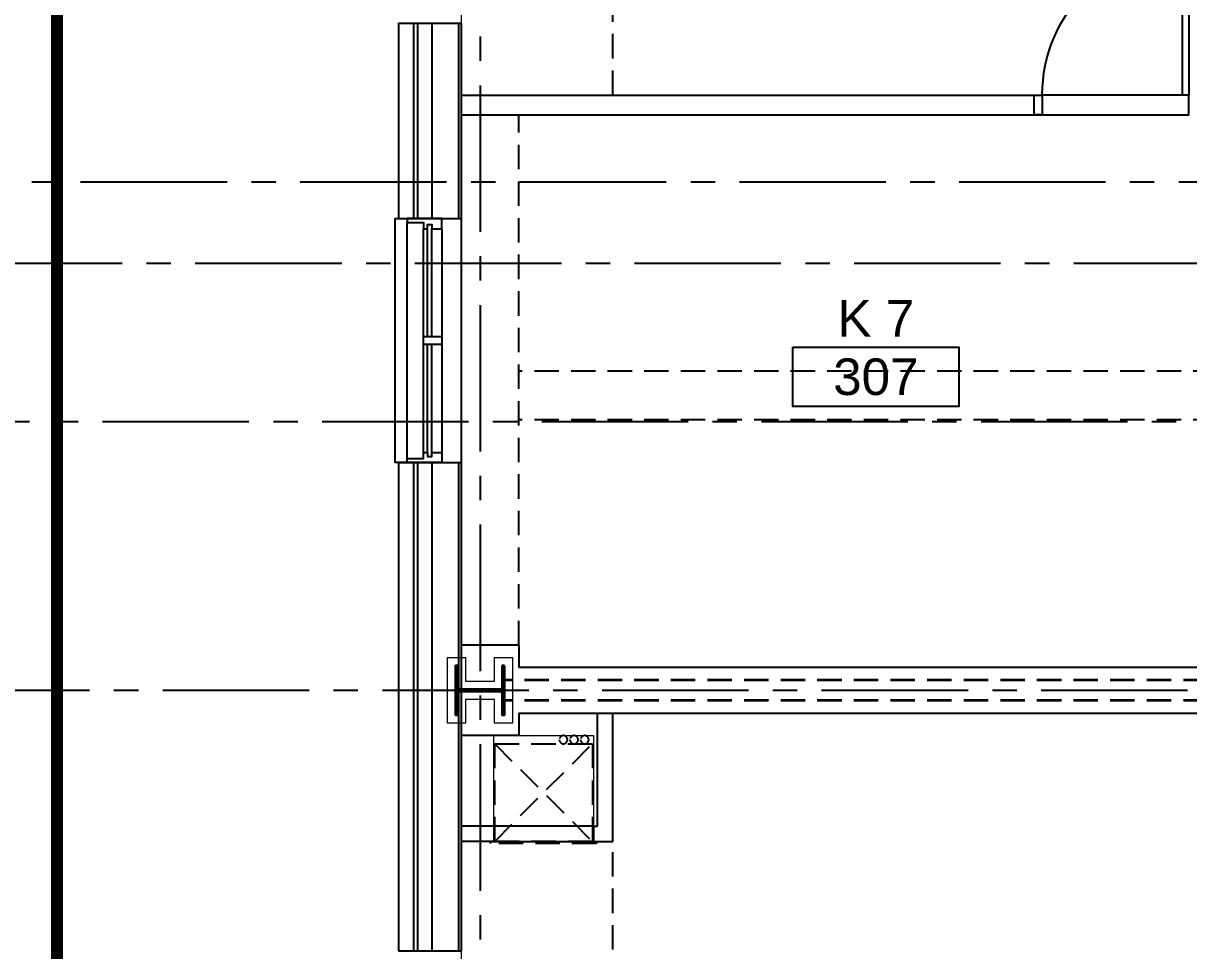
# Model space of a CAD drawing. Header units: inches. Extents: x 18000 to 22048, y 0 to 3165.
# Drawn here: x 18239.7 to 18526.3, y 1053.3 to 1281.3 of the extents above; entities that cross this region are included whole.
import ezdxf
from ezdxf.enums import TextEntityAlignment as Align

# ---------------------------------------------------------------- set-up
doc = ezdxf.new("R2010")
doc.units = ezdxf.units.IN
doc.header["$LTSCALE"] = 48
doc.header["$MEASUREMENT"] = 0
for name, pattern in [('CENTER2', [1.125, 0.75, -0.125, 0.125, -0.125]), ('HIDDEN', [0.375, 0.25, -0.125]), ('HIDDEN2', [0.1875, 0.125, -0.0625]), ('PHANTOM2', [1.25, 0.625, -0.125, 0.125, -0.125, 0.125, -0.125])]:
    doc.linetypes.add(name, pattern=pattern)
for name, color, linetype in [('_0_Objects', 8, 'Continuous'), ('A-Door', 8, 'Continuous'), ('A-Door-Head', 8, 'Continuous'), ('A-Flor-Soffit', 8, 'HIDDEN2'), ('A-Glaz', 8, 'Continuous'), ('A-Glaz-Sill', 8, 'Continuous'), ('A-Grid(3-32)', 8, 'CENTER2'), ('A-HVAC', 8, 'HIDDEN2'), ('A-Site-Property', 8, 'PHANTOM2'), ('A-Tag-Rm(3-32)', 8, 'Continuous'), ('A-Wall-Full', 8, 'Continuous'), ('A-Wall-Hatch', 8, 'Continuous')]:
    doc.layers.add(name, color=color, linetype=linetype)
for name, color, linetype, lineweight in [('A-Detl-Hatch', 8, 'Continuous', 18), ('S-Detl-Hatch', 8, 'Continuous', 18), ('S-Detl-Wide', 8, 'Continuous', 35)]:
    doc.layers.add(name, color=color, linetype=linetype, lineweight=lineweight)
doc.layers.add('G-Anno-Nplt', color=8, linetype='Continuous', lineweight=18, plot=False)
doc.styles.get("Standard").update_dxf_attribs({"font": 'arial.ttf'})

# ---------------------------------------------------------------- blocks, each defined once
blk = doc.blocks.new('EXTERIOR WINDOW')
at = {"layer": 'A-Glaz'}
for p, q in [((3829.83, -10349.67), (3856.33, -10349.67)), ((3858.33, -10349.67), (3884.83, -10349.67)), ((3829.83, -10350.67), (3856.33, -10350.67)), ((3829.83, -10351.67), (3884.83, -10351.67)), ((3858.33, -10350.67), (3884.83, -10350.67))]:
    blk.add_line(p, q, dxfattribs=at)
for points in [[(3829.83, -10349.67), (3829.83, -10347.17), (3827.33, -10347.17), (3827.33, -10355.67), (3828.33, -10355.67), (3828.33, -10351.67), (3829.83, -10351.67), (3829.83, -10350.67), (3828.83, -10350.67), (3828.83, -10349.67), (3829.83, -10349.67)], [(3884.83, -10349.67), (3884.83, -10347.17), (3887.33, -10347.17), (3887.33, -10355.67), (3886.33, -10355.67), (3886.33, -10351.67), (3884.83, -10351.67), (3884.83, -10350.67), (3885.83, -10350.67), (3885.83, -10349.67), (3884.83, -10349.67)]]:
    blk.add_lwpolyline(points, dxfattribs=at)
blk.add_lwpolyline([(3858.33, -10347.17), (3856.33, -10347.17), (3856.33, -10351.67), (3858.33, -10351.67)], close=True, dxfattribs=at)
at = {"layer": 'A-Glaz-Sill'}
for p, q in [((3887.33, -10342.42), (3827.33, -10342.42)), ((3884.83, -10347.17), (3829.83, -10347.17)), ((3828.33, -10355.67), (3886.33, -10355.67))]:
    blk.add_line(p, q, dxfattribs=at)
blk.add_lwpolyline([(3827.33, -10355.67), (3827.33, -10358.67), (3887.33, -10358.67), (3887.33, -10355.67)], dxfattribs=at)
blk = doc.blocks.new('3RD FLOOR CORE & SHELL')
at = {"layer": 'A-Wall-Full'}
for p, q in [((-3683.5, -14760.75), (-3683.5, -14808.75)), ((-3683.5, -14760.75), (-3668.13, -14760.75)), ((-3668.13, -14760.75), (-3668.13, -14808.75)), ((-3683.5, -14808.75), (-3668.13, -14808.75)), ((-3683.5, -14868.75), (-3683.5, -14988.75)), ((-3683.5, -14868.75), (-3668.13, -14868.75)), ((-3668.13, -14868.75), (-3668.13, -14988.75)), ((-3683.5, -14988.75), (-3668.13, -14988.75))]:
    blk.add_line(p, q, dxfattribs=at)
at = {"layer": 'A-Wall-Hatch'}
for p, q in [((-3679.88, -14760.75), (-3679.88, -14808.75)), ((-3678.88, -14760.75), (-3678.88, -14808.75)), ((-3675.38, -14760.75), (-3675.38, -14808.75)), ((-3668.75, -14760.75), (-3668.75, -14808.75)), ((-3679.88, -14868.75), (-3679.88, -14988.75)), ((-3678.88, -14868.75), (-3678.88, -14988.75)), ((-3675.38, -14868.75), (-3675.38, -14988.75)), ((-3668.75, -14868.75), (-3668.75, -14988.75))]:
    blk.add_line(p, q, dxfattribs=at)
at = {"xscale": -1, "rotation": 270}
blk.add_blockref('EXTERIOR WINDOW', (6674.3, -18696.08), dxfattribs=at)
blk = doc.blocks.new('*U10')
at = {"layer": 'A-Detl-Hatch'}
h = blk.add_hatch(dxfattribs=at)
h.set_pattern_fill('ANSI32', color=256, scale=6, style=0)
h.set_pattern_definition([(45, (0, -6.06), (-1.591, 1.591), []), (45, (1.0607, -6.06), (-1.591, 1.591), [])])
edge = h.paths.add_edge_path()
edge.add_line((6, -12.12), (6, -11.515))
edge.add_line((6, -11.515), (0.795, -11.515))
edge.add_arc((0.795, -10.915), 0.6, 180, 270, ccw=False)
edge.add_line((0.195, -10.915), (0.195, -1.205))
edge.add_arc((0.795, -1.205), 0.6, 90, 180, ccw=False)
edge.add_line((0.795, -0.605), (6, -0.605))
edge.add_line((6, -0.605), (6, 0))
edge.add_line((6, 0), (-6, 0))
edge.add_line((-6, 0), (-6, -0.605))
edge.add_line((-6, -0.605), (-0.795, -0.605))
edge.add_arc((-0.795, -1.205), 0.6, 0, 90, ccw=False)
edge.add_line((-0.195, -1.205), (-0.195, -10.915))
edge.add_arc((-0.795, -10.915), 0.6, 270, 360, ccw=False)
edge.add_line((-0.795, -11.515), (-6, -11.515))
edge.add_line((-6, -11.515), (-6, -12.12))
edge.add_line((-6, -12.12), (6, -12.12))
at = {"linetype": 'ByBlock'}
blk.add_lwpolyline([(6, -12.12), (6, -11.515), (0.795, -11.515, -0.4142136), (0.195, -10.915), (0.195, -1.205, -0.4142136), (0.795, -0.605), (6, -0.605), (6, 0), (-6, 0), (-6, -0.605), (-0.795, -0.605, -0.4142136), (-0.195, -1.205), (-0.195, -10.915, -0.4142136), (-0.795, -11.515), (-6, -11.515), (-6, -12.12)], format="xyb", close=True, dxfattribs=at)
blk = doc.blocks.new('W12X65')
at = {"layer": 'S-Detl-Hatch'}
blk.add_lwpolyline([(13860.59, -7310.28), (13860.59, -7305.67), (13854.79, -7305.67), (13854.79, -7298.76), (13860.59, -7298.76), (13860.59, -7294.16), (13844.59, -7294.16), (13844.59, -7298.76), (13850.4, -7298.76), (13850.4, -7305.67), (13844.59, -7305.67), (13844.59, -7310.28)], close=True, dxfattribs=at)
at = {"layer": 'S-Detl-Wide'}
blk.add_blockref('*U10', (13852.59, -7296.16), dxfattribs=at)
blk = doc.blocks.new('3RD FLOOR - STRUCTURAL GRID')
at = {"layer": 'A-Grid(3-32)'}
for p, q in [((-3663.5, -13426.01), (-3663.5, -15409.77)), ((-3869.7, -14799.75), (-113.3, -14799.75)), ((-3895.5, -14819.75), (-87.5, -14819.75)), ((-102.31, -14858.75), (-3880.69, -14858.75)), ((-87.5, -14924.75), (-3895.5, -14924.75))]:
    blk.add_line(p, q, dxfattribs=at)
at = {"layer": 'S-Detl-Wide', "linetype": 'HIDDEN2'}
for p, q in [((-3403.56, -14922.25), (-3657.44, -14922.25)), ((-3403.56, -14927.25), (-3657.44, -14927.25))]:
    blk.add_line(p, q, dxfattribs=at)
at = {"rotation": 90}
blk.add_blockref('W12X65', (-10965.72, -28777.34), dxfattribs=at)
blk = doc.blocks.new('Rm Tag')
blk.add_lwpolyline([(-0.2124, 0.0759), (0.2124, 0.0759), (0.2124, -0.0759), (-0.2124, -0.0759)], close=True)
for p in [(0, 0.2858), (0, 0.1493), (0, 0)]:
    blk.add_attdef('XXX', text='', height=0.0938).set_placement(p, align=Align.MIDDLE_CENTER)
blk = doc.blocks.new('36in door')
blk.add_lwpolyline([(-1.5, -36), (0, -36), (0, 0), (-1.5, 0)], close=True)
blk.add_arc((0, 0), 36, 180, 270)
blk = doc.blocks.new('King Suite 7- 07')
at = {"layer": 'A-Door'}
blk.add_lwpolyline([(136.24, 155.48), (138.24, 155.48), (138.24, 150.6), (136.24, 150.6)], close=True, dxfattribs=at)
at = {"layer": 'A-Door-Head'}
blk.add_lwpolyline([(174.24, 155.48), (138.24, 155.48), (138.24, 150.6), (174.24, 150.6)], close=True, dxfattribs=at)
at = {"layer": 'A-Flor-Soffit'}
for p, q in [((32.61, 155.48), (32.61, 253)), ((9.55, 20.23), (9.55, 150.6)), ((181.37, 87.6), (9.55, 87.6)), ((181.37, 75.6), (9.55, 75.6))]:
    blk.add_line(p, q, dxfattribs=at)
at = {"layer": 'A-Wall-Full'}
for p, q in [((-4.64, 155.48), (138.24, 155.48)), ((138.24, 155.48), (138.24, 150.6)), ((-4.64, 150.6), (138.24, 150.6)), ((9.55, 20.23), (-4.64, 20.23)), ((9.55, 20.23), (9.55, 14.73)), ((181.37, 14.73), (9.55, 14.73))]:
    blk.add_line(p, q, dxfattribs=at)
at = {"layer": 'G-Anno-Nplt'}
blk.add_line((-4.64, 279), (-4.64, 20.23), dxfattribs=at)
blk.add_lwpolyline([(-20.89, 125.1), (-4.64, 125.1), (-4.64, 65.11), (-20.89, 65.11)], close=True, dxfattribs=at)
at = {"layer": 'A-Door', "xscale": -1, "rotation": 180}
blk.add_blockref('36in door', (174.24, 155.48), dxfattribs=at)
blk = doc.blocks.new('HVAC UNIT NICHE')
at = {"layer": 'A-Door-Head'}
blk.add_lwpolyline([(4, 0), (28.5, 0), (28.5, -3.75), (4, -3.75)], close=True, dxfattribs=at)
at = {"layer": 'A-HVAC'}
for p, q in [((4.25, 0), (28.25, -24)), ((4.25, -24), (28.25, 0))]:
    blk.add_line(p, q, dxfattribs=at)
for points in [[(3.25, 0), (29.25, 0), (29.25, 0.5), (3.25, 0.5)], [(4.25, -24), (28.25, -24), (28.25, 0), (4.25, 0)]]:
    blk.add_lwpolyline(points, close=True, dxfattribs=at)
for centre in [(21.13, -25), (23.75, -25), (26.36, -25)]:
    blk.add_circle(centre, 1, dxfattribs=at)
at = {"layer": 'A-Wall-Full'}
for p, q in [((4, 0), (0, 0)), ((4, -3.75), (4, 0)), ((28.5, 0), (33.25, 0)), ((28.5, -3.75), (28.5, 0)), ((33.25, 0), (33.25, -26)), ((4, -3.75), (0, -3.75)), ((28.5, -3.75), (29.5, -3.75)), ((29.5, -3.75), (29.5, -26))]:
    blk.add_line(p, q, dxfattribs=at)
at = {"layer": 'G-Anno-Nplt'}
blk.add_lwpolyline([(4, 0), (4, -26), (28.5, -26), (28.5, 0)], close=True, dxfattribs=at)
blk = doc.blocks.new('King Suite 7- 09')
at = {"layer": 'A-Flor-Soffit'}
blk.add_line((32.61, 145.38), (32.61, 253), dxfattribs=at)
at = {"layer": 'A-Wall-Full'}
for p, q in [((9.55, 284.5), (256.43, 284.5)), ((9.55, 284.5), (9.55, 279)), ((28.86, 279), (28.86, 284.5)), ((32.61, 279), (32.61, 284.5)), ((9.55, 279), (-4.64, 279)), ((-0.64, 256.75), (-4.64, 256.75)), ((-0.64, 253), (-4.64, 253))]:
    blk.add_line(p, q, dxfattribs=at)
at = {"layer": 'G-Anno-Nplt'}
blk.add_line((-4.64, 279), (-4.64, 24.6), dxfattribs=at)
at = {"xscale": -1, "rotation": 180}
blk.add_blockref('HVAC UNIT NICHE', (-0.64, 253), dxfattribs=at)

msp = doc.modelspace()

# ---------------------------------------------------------------- linework, layer by layer
at = {"layer": 'A-Site-Property', "const_width": 3}
msp.add_lwpolyline([(18860, 809.26, 0.000391), (18716, 809.14, 0.00127), (18248, 807.22), (18248, 1672.12), (18248, 2571.99), (21651.75, 1937.56, 0.002707), (21800, 1910.76), (21800, 809.26), (18860, 809.26)], format="xyb", dxfattribs=at)

# ---------------------------------------------------------------- block references
at = {"layer": '_0_Objects', "linetype": 'HIDDEN'}
msp.add_blockref('3RD FLOOR - STRUCTURAL GRID', (22015.5, 16042.01), dxfattribs=at)
at = {"layer": '_0_Objects'}
msp.add_blockref('3RD FLOOR CORE & SHELL', (22015.5, 16042.01), dxfattribs=at)
at = {"layer": 'A-Tag-Rm(3-32)'}
ref = msp.add_blockref('Rm Tag', (18449.33, 1194.37), dxfattribs=dict(at, xscale=96, yscale=96, zscale=96))
ref.add_attrib('XXX', 'K 7', dxfattribs={"layer": '0', "height": 9}).set_placement((18449.33, 1208.7), align=Align.MIDDLE_CENTER)
ref.add_attrib('XXX', '307', dxfattribs={"layer": '0', "height": 9}).set_placement((18449.33, 1194.37), align=Align.MIDDLE_CENTER)
at = {"layer": 'A-Wall-Full'}
for name, p in [('King Suite 7- 07', (18352.01, 1108.15)), ('King Suite 7- 09', (18352.01, 827.13))]:
    msp.add_blockref(name, p, dxfattribs=at)

doc.saveas('drawing.dxf')
